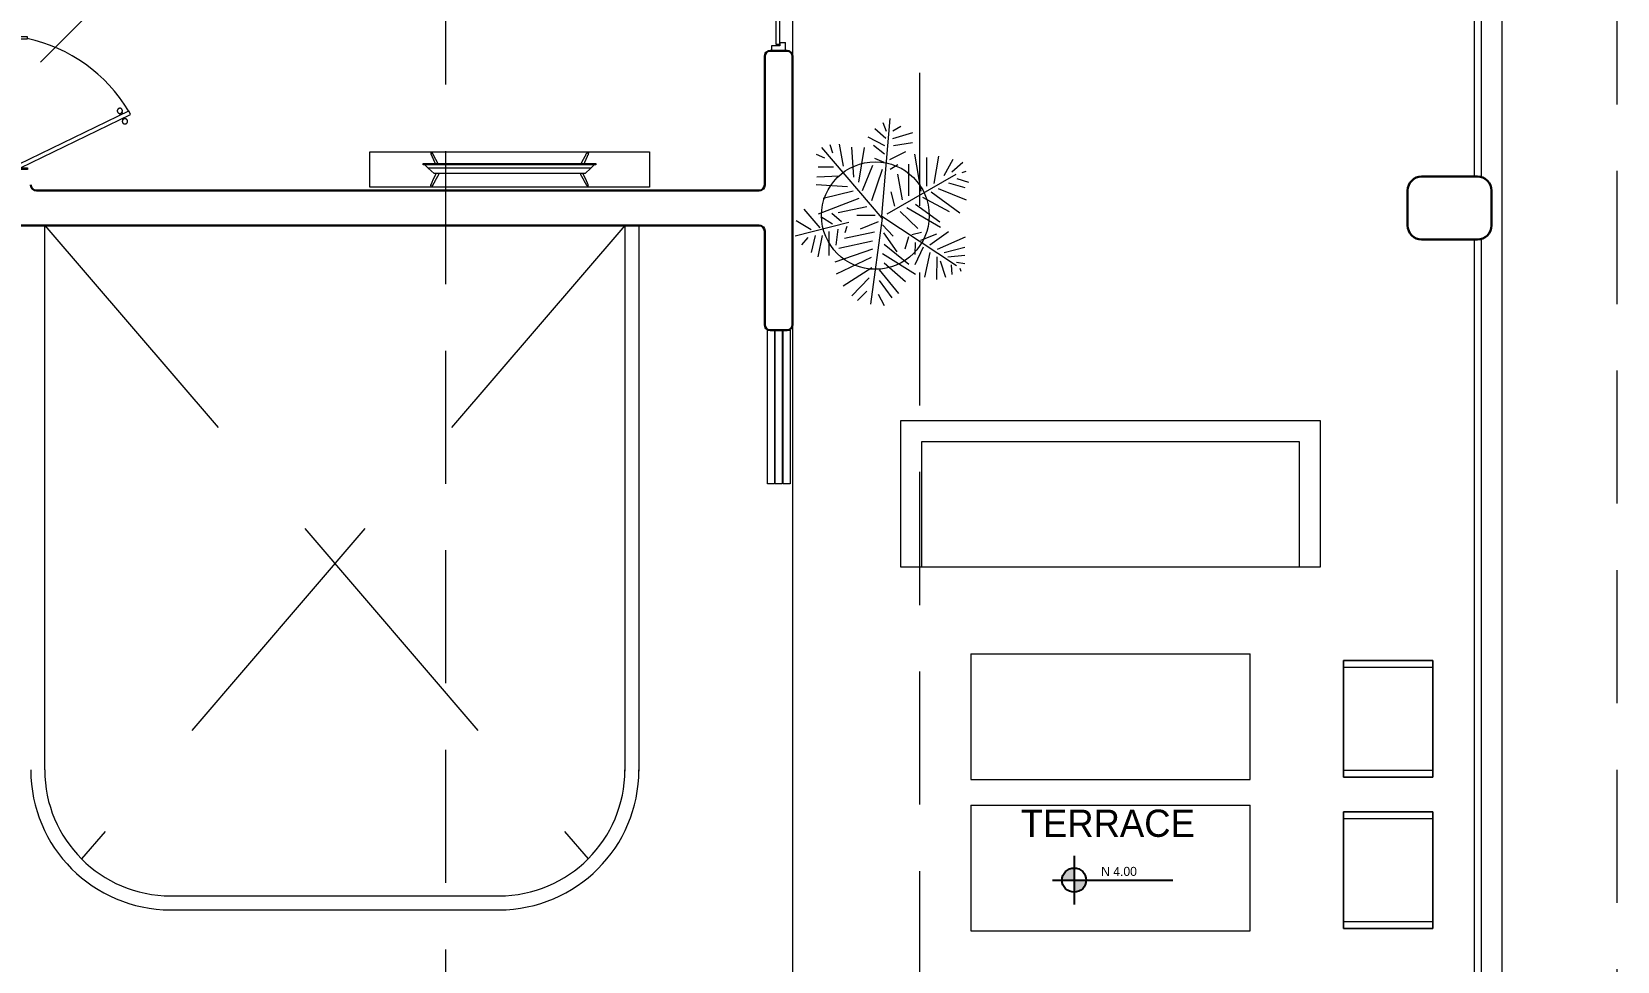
# Model space of a CAD drawing. Header units: metres. Extents: x -44 to 358, y -286 to 66.
# Drawn here: x 130.87 to 142.22, y -82.18 to -75.53 of the extents above; entities that cross this region are included whole.
import ezdxf

# ---------------------------------------------------------------- set-up
doc = ezdxf.new("R2010")
doc.units = ezdxf.units.M
doc.header["$LTSCALE"] = 0.3
doc.linetypes.add('DASHED2', pattern=[9.525, 6.35, -3.175])
doc.linetypes.add('HIDDEN2', pattern=[4.7625, 3.175, -1.5875])
for name, color, linetype, lineweight in [('01_Mobiliario', 19, 'Continuous', 0), ('A-DOOR', 7, 'Continuous', 5), ('A-WALL', 7, 'Continuous', 30), ('baños', 141, 'Continuous', 0), ('Columnas', 7, 'Continuous', 18), ('MOBILIARIOS', 252, 'Continuous', 0), ('muros bajitos', 252, 'Continuous', 5), ('piso', 251, 'Continuous', 18)]:
    doc.layers.add(name, color=color, linetype=linetype, lineweight=lineweight)
doc.layers.add('ARBOLES CTB', color=7, linetype='Continuous', lineweight=0, true_color=0x4f6a34, transparency=0.3)
doc.layers.add('Techos 1', color=7, linetype='HIDDEN2', lineweight=9, true_color=0x42391a)
doc.layers.add('TEXTOS', color=4, linetype='Continuous')
doc.styles.add('ESC100-2mm', font='arial.ttf', dxfattribs={"height": 0.15})

# ---------------------------------------------------------------- blocks, each defined once
blk = doc.blocks.new('A$C309F5F81')
at = {"linetype": 'ByBlock'}
for p, q in [((0.6035, 0.8169), (0.4993, 0.9058)), ((0.6136, 0.8664), (0.5641, 0.949)), ((0.5742, 0.6593), (0.6492, 0.9553)), ((0.6568, 0.8842), (0.6962, 0.9198)), ((0.5492, 0.4753), (0.1602, 0.8086)), ((0.2184, 0.7907), (0.1981, 0.8377)), ((0.2681, 0.7445), (0.2681, 0.8283)), ((0.3189, 0.7101), (0.3227, 0.8359)), ((0.3773, 0.6657), (0.3659, 0.8397)), ((0.4015, 0.6352), (0.4408, 0.8003)), ((0.4408, 0.6034), (0.5272, 0.8283)), ((0.5819, 0.7483), (0.5425, 0.8131)), ((0.6454, 0.8448), (0.7381, 0.8664)), ((0.6454, 0.8054), (0.7635, 0.8308)), ((0.2627, 0.6876), (0.1408, 0.7104)), ((0.192, 0.7471), (0.145, 0.7624)), ((0.4878, 0.5602), (0.5196, 0.7178)), ((0.5704, 0.6987), (0.5247, 0.7521)), ((0.6098, 0.7203), (0.6987, 0.7305)), ((0.6238, 0.7699), (0.7559, 0.7699)), ((0.6771, 0.5285), (0.7165, 0.714)), ((0.7203, 0.5285), (0.7915, 0.7368)), ((0.7673, 0.5361), (0.8588, 0.7292)), ((0.3227, 0.6314), (0.1575, 0.6428)), ((0.5349, 0.5132), (0.5349, 0.6149)), ((0.5958, 0.6695), (0.6314, 0.6809)), ((0.6263, 0.5171), (0.6619, 0.6822)), ((0.8232, 0.5323), (0.9249, 0.6898)), ((0.8779, 0.5475), (0.977, 0.6428)), ((0.1517, 0.4599), (0.1029, 0.5526)), ((0.3506, 0.6034), (0.1601, 0.5729)), ((0.3976, 0.5831), (0.2566, 0.5272)), ((0.4523, 0.5323), (0.2795, 0.4739)), ((0.5492, 0.4753), (1.024, 0.5399)), ((0.5704, 0.4967), (0.6098, 0.5958)), ((0.9528, 0.5602), (1.0036, 0.6111)), ((0.5388, 0.4769), (0, 0.4307)), ((0.0711, 0.4523), (0.0241, 0.47)), ((0.1105, 0.4561), (0.0572, 0.5158)), ((0.1971, 0.4622), (0.1499, 0.5234)), ((0.2425, 0.4641), (0.2211, 0.5158)), ((0.5258, 0.4487), (0.3074, 0.0673)), ((0.5388, 0.4769), (0.8105, 0.0661)), ((0.5869, 0.4739), (0.6492, 0.4141)), ((0.6301, 0.4688), (0.7356, 0.3951)), ((0.6924, 0.465), (0.8029, 0.3278)), ((0.7445, 0.4739), (0.8588, 0.2922)), ((0.7953, 0.465), (0.8982, 0.3468)), ((0.8347, 0.4929), (0.9643, 0.3862)), ((0.8931, 0.4929), (0.9884, 0.4218)), ((0.9681, 0.4967), (1.0316, 0.465)), ((0.0673, 0.4167), (0.0419, 0.3735)), ((0.1105, 0.4167), (0.0775, 0.3062)), ((0.1499, 0.4129), (0.1321, 0.3087)), ((0.2253, 0.434), (0.1817, 0.3455)), ((0.2794, 0.4319), (0.254, 0.3887)), ((0.4485, 0.3633), (0.3074, 0.39)), ((0.484, 0.4065), (0.4053, 0.4256)), ((0.5131, 0.377), (0.6071, 0.2792)), ((0.6517, 0.3295), (0.7203, 0.3511)), ((0.4015, 0.2604), (0.1969, 0.296)), ((0.4256, 0.3278), (0.2515, 0.3278)), ((0.4726, 0.2922), (0.5704, 0.1575)), ((0.4917, 0.3392), (0.5984, 0.1537)), ((0.6404, 0.3125), (0.6265, 0.2579)), ((0.6708, 0.263), (0.6352, 0.174)), ((0.6844, 0.2932), (0.7492, 0.2957)), ((0.7102, 0.249), (0.8067, 0.2947)), ((0.3583, 0.1893), (0.2084, 0.1626)), ((0.3735, 0.2287), (0.216, 0.2287)), ((0.4053, 0.2058), (0.5196, 0.0483)), ((0.4332, 0.2528), (0.512, 0.1067)), ((0.6962, 0.2134), (0.6238, 0.1093)), ((0.7381, 0.2134), (0.8741, 0.2414)), ((0.7635, 0.174), (0.888, 0.1766)), ((0.3151, 0.1347), (0.2236, 0.0838)), ((0.2947, 0.0915), (0.2401, 0.0318)), ((0.3545, 0.1105), (0.3811, 0.0203)), ((0.3862, 0.1664), (0.4485, 0.0127)), ((0.7203, 0.1702), (0.653, 0.0165)), ((0.7381, 0.1347), (0.7102, 0.0203)), ((0.7635, 0.1131), (0.7534, 0.0203)), ((0.7851, 0.1563), (0.8741, 0.127)), ((0.8067, 0.0953), (0.8601, 0.0915)), ((0.2986, 0.0356), (0.2909, 0.0127)), ((0.3303, 0.0635), (0.3506, 0)), ((0.7928, 0.0661), (0.7991, 0.0203)), ((0.8245, 0.0483), (0.8423, 0.0419))]:
    blk.add_line(p, q, dxfattribs=at)
blk = doc.blocks.new('A$C58f5b6b7')
at = {"layer": 'MOBILIARIOS'}
for points in [[(0, 0.253), (2, 0.253), (2, 0), (0, 0)], [(0.382, 0.16), (0.382, 0.169), (1.618, 0.169), (1.618, 0.16)]]:
    blk.add_lwpolyline(points, close=True, dxfattribs=at)
for points in [[(1.606, 0.16), (1.582, 0.137), (1, 0.137), (0.418, 0.137), (0.394, 0.16)], [(1.582, 0.137), (1.54, 0.097), (0.46, 0.097), (0.418, 0.137)]]:
    blk.add_lwpolyline(points, dxfattribs=at)
for points, degree in [([(0.451, 0.238, -0.005), (0.447, 0.246, -0.005), (0.442, 0.246, -0.005), (0.432, 0.246, -0.005), (0.437, 0.237, -0.005)], 3), ([(0.437, 0.237, -0.005), (0.453, 0.203, -0.005), (0.468, 0.169, -0.005)], 2), ([(0.488, 0.169, -0.005), (0.47, 0.204, -0.005), (0.451, 0.238, -0.005)], 2), ([(1.512, 0.169, -0.005), (1.53, 0.204, -0.005), (1.549, 0.238, -0.005)], 2), ([(1.563, 0.237, -0.005), (1.547, 0.203, -0.005), (1.532, 0.169, -0.005)], 2), ([(1.549, 0.238, -0.005), (1.553, 0.246, -0.005), (1.558, 0.246, -0.005), (1.568, 0.246, -0.005), (1.563, 0.237, -0.005)], 3), ([(0.437, 0.017, -0.005), (0.455, 0.057, -0.005), (0.474, 0.097, -0.005)], 2), ([(0.495, 0.097, -0.005), (0.473, 0.057, -0.005), (0.451, 0.016, -0.005)], 2), ([(1.505, 0.097), (1.527, 0.057), (1.549, 0.016)], 2), ([(1.563, 0.017), (1.545, 0.057), (1.526, 0.097)], 2)]:
    blk.add_open_spline(points, degree=degree, dxfattribs=at)
for points in [[(0.451, 0.016, -0.005), (0.447, 0.008, -0.005), (0.442, 0.008, -0.005), (0.432, 0.008, -0.005), (0.437, 0.017, -0.005)], [(1.549, 0.016), (1.553, 0.008), (1.558, 0.008), (1.568, 0.008), (1.563, 0.017)]]:
    blk.add_open_spline(points, degree=3, knots=[-0.08544201, -0.08544201, -0.08544201, -0.08544201, -0.04272101, 0, 0, 0, 0], dxfattribs=at)
blk = doc.blocks.new('A$C2f9b60d5')
at = {"layer": 'A-DOOR'}
for p, q in [((0, 0.101), (0.06, 0.101)), ((0, 0.101), (0, 0.001)), ((0.035, 0.001), (0, 0.001)), ((0.035, 0.061), (0.035, 0.001)), ((0.06, 0.061), (0.035, 0.061)), ((0.06, 0.061), (0.06, 0.101)), ((3.6, 0.1), (3.54, 0.1)), ((3.54, 0.06), (3.54, 0.1)), ((3.54, 0.06), (3.565, 0.06)), ((3.565, 0.06), (3.565, 0)), ((3.565, 0), (3.6, 0)), ((3.6, 0.1), (3.6, 0))]:
    blk.add_line(p, q, dxfattribs=at)
for points in [[(0.631, 0.734), (1.025, 0.06), (1.051, 0.076), (0.658, 0.749)], [(2.966, 0.734), (2.572, 0.06), (2.546, 0.075), (2.94, 0.749)], [(0.045, 0.061), (1.025, 0.06), (1.025, 0.03), (0.045, 0.03)], [(3.552, 0.06), (2.572, 0.06), (2.572, 0.03), (3.552, 0.03)]]:
    blk.add_lwpolyline(points, close=True, dxfattribs=at)
at = {"layer": 'A-DOOR', "linetype": 'HIDDEN2'}
for centre, start, end in [((0.96, -0.049), 10.7613, 110.7488), ((2.637, -0.049), 69.2325, 169.2199)]:
    blk.add_arc(centre, 0.854, start, end, dxfattribs=at)
blk = doc.blocks.new('puerta 1.00')
at = {"layer": 'A-DOOR'}
for p, q in [((-0.15, -0.012), (-0.937, -0.395)), ((-0.138, -0.038), (-0.925, -0.42)), ((-0.138, -0.038), (-0.15, -0.012)), ((-0.937, -0.395), (-0.925, -0.42)), ((-0.895, -0.374), (-0.9, -0.364)), ((-0.878, -0.366), (-0.883, -0.356)), ((-0.882, -0.4), (-0.877, -0.41)), ((-0.865, -0.392), (-0.86, -0.402))]:
    blk.add_line(p, q, dxfattribs=at)
for points in [[(-0.05, 0), (-0.05, -0.025), (-0.125, -0.025), (-0.125, -0.012), (-0.2, -0.012), (-0.2, 0), (-0.05, 0)], [(-0.05, -0.95), (-0.05, -0.925), (-0.125, -0.925), (-0.125, -0.937), (-0.2, -0.937), (-0.2, -0.95), (-0.05, -0.95)]]:
    blk.add_lwpolyline(points, dxfattribs=at)
blk.add_arc((0.037, 0.16), 1.123, 211.1336, 257.8343, dxfattribs=at)
for points in [[(-0.898, -0.364), (-0.903, -0.364), (-0.912, -0.359), (-0.917, -0.35), (-0.917, -0.34), (-0.912, -0.332), (-0.903, -0.327), (-0.893, -0.327), (-0.884, -0.332), (-0.879, -0.34), (-0.879, -0.35), (-0.884, -0.359), (-0.893, -0.364), (-0.898, -0.364)], [(-0.862, -0.439), (-0.867, -0.439), (-0.875, -0.434), (-0.88, -0.426), (-0.88, -0.416), (-0.875, -0.407), (-0.867, -0.402), (-0.857, -0.402), (-0.848, -0.407), (-0.843, -0.416), (-0.843, -0.426), (-0.848, -0.434), (-0.857, -0.439), (-0.862, -0.439)]]:
    blk.add_open_spline(points, degree=2, dxfattribs=at)
blk = doc.blocks.new('A$C6528a993')
at = {"layer": 'TEXTOS', "transparency": 33554534}
h = blk.add_hatch(color=256, dxfattribs=at)
h.dxf.hatch_style = 1
h.paths.add_polyline_path([(31.964, 10.25, 0.414214), (31.878, 10.163), (31.964, 10.163)])
h.paths.add_polyline_path([(32.051, 10.163), (31.964, 10.163), (31.964, 10.077, 0.414214)])
at = {"layer": '01_Mobiliario'}
for p, q in [((31.224, 10.7), (33.224, 10.7)), ((31.224, 10.7), (31.224, 9.8)), ((31.224, 9.8), (33.224, 9.8))]:
    blk.add_line(p, q, dxfattribs=at)
at = {"layer": 'A-DOOR'}
for points in [[(29.77, 14.1), (29.82, 14.1), (29.82, 13), (29.77, 13)], [(29.825, 14.1), (29.875, 14.1), (29.875, 13), (29.825, 13)], [(29.883, 14.1), (29.933, 14.1), (29.933, 13), (29.883, 13)]]:
    blk.add_lwpolyline(points, close=True, dxfattribs=at)
at = {"layer": 'A-WALL'}
for p, q in [((29.75, 16.06), (29.75, 15.14)), ((29.79, 16.1), (29.91, 16.1)), ((29.95, 16.06), (29.95, 14.14)), ((24.54, 15.1), (29.71, 15.1)), ((23.64, 14.85), (29.71, 14.85)), ((29.75, 14.81), (29.75, 14.14)), ((29.79, 14.1), (29.91, 14.1))]:
    blk.add_line(p, q, dxfattribs=at)
blk.add_lwpolyline([(34.85, 15.2), (34.45, 15.2, 0.414214), (34.35, 15.1), (34.35, 14.85, 0.414214), (34.45, 14.75), (34.85, 14.75, 0.414214), (34.95, 14.85), (34.95, 15.1, 0.414214)], format="xyb", close=True, dxfattribs=at)
for centre, start, end in [((29.79, 16.06), 90, 180), ((29.91, 16.06), 360, 90), ((24.54, 15.14), 180, 270), ((29.71, 15.14), 270, 360), ((29.71, 14.81), 0, 90), ((29.79, 14.14), 180, 270), ((29.91, 14.14), 270, 360)]:
    blk.add_arc(centre, 0.04, start, end, dxfattribs=at)
at = {"layer": 'MOBILIARIOS'}
for p, q in [((30.724, 12.403), (30.724, 13.453)), ((30.724, 13.453), (33.724, 13.453)), ((33.724, 13.453), (33.724, 12.403)), ((30.874, 12.403), (30.874, 13.303)), ((30.874, 13.303), (33.574, 13.303)), ((33.574, 13.303), (33.574, 12.403)), ((33.724, 12.403), (30.724, 12.403)), ((31.224, 11.784), (33.224, 11.784)), ((31.224, 11.784), (31.224, 10.884)), ((33.224, 10.884), (33.224, 11.784)), ((33.89, 11.736), (33.89, 10.906)), ((34.53, 11.736), (33.89, 11.736)), ((33.89, 11.736), (33.89, 10.906)), ((34.53, 11.686), (33.89, 11.686)), ((34.53, 10.901), (34.53, 11.731)), ((34.53, 10.9), (34.53, 11.73)), ((33.89, 10.951), (34.53, 10.95)), ((33.89, 10.9), (34.53, 10.9)), ((31.224, 10.884), (33.224, 10.884)), ((33.224, 9.8), (33.224, 10.7)), ((34.53, 10.651), (33.89, 10.651)), ((33.89, 10.651), (33.89, 9.821)), ((34.53, 10.601), (33.89, 10.601)), ((34.53, 9.816), (34.53, 10.646)), ((33.89, 9.867), (34.53, 9.866)), ((33.89, 9.816), (34.53, 9.816))]:
    blk.add_line(p, q, dxfattribs=at)
for points in [[(33.89, 11.736), (34.53, 11.736), (34.53, 10.9), (33.89, 10.9)], [(33.89, 10.651), (34.53, 10.651), (34.53, 9.816), (33.89, 9.816)]]:
    blk.add_lwpolyline(points, close=True, dxfattribs=at)
at = {"layer": 'muros bajitos'}
for p, q in [((34.827, 20.45), (34.827, 15.2)), ((34.877, 20.454), (34.877, 15.196)), ((24.6, 10.952), (24.6, 14.85)), ((28.75, 14.85), (28.75, 10.942)), ((28.85, 14.85), (28.85, 10.942)), ((34.827, 14.75), (34.827, 1.35)), ((34.877, 14.754), (34.877, 1.346)), ((25.5, 10.05), (27.85, 10.05)), ((25.5, 9.95), (27.85, 9.95))]:
    blk.add_line(p, q, dxfattribs=at)
for centre, radius, start, end in [((25.501, 10.952), 1.002, 179.9814, 269.8914), ((25.501, 10.952), 0.902, 179.9814, 269.8914), ((27.848, 10.952), 0.902, 270.1086, 0.0186), ((27.848, 10.952), 1.002, 270.1086, 0.0186)]:
    blk.add_arc(centre, radius, start, end, dxfattribs=at)
at = {"layer": 'piso'}
for p, q in [((35.025, 20.937), (35.025, 0.863)), ((29.95, 19.74), (29.95, 16.06)), ((29.95, 14.14), (29.95, 7.66))]:
    blk.add_line(p, q, dxfattribs=at)
at = {"layer": 'piso', "color": 9, "linetype": 'DASHED2', "true_color": 0xc7c8ca}
for p, q in [((24.6, 14.85), (28.486, 10.315)), ((28.75, 14.85), (24.863, 10.315))]:
    blk.add_line(p, q, dxfattribs=at)
at = {"layer": 'piso'}
blk.add_circle((30.542, 14.921), 0.385, dxfattribs=at)
at = {"layer": 'Techos 1'}
for p, q in [((35.85, 0), (35.85, 21.8)), ((22.547, 14), (26.45, 17.9))]:
    blk.add_line(p, q, dxfattribs=at)
blk.add_lwpolyline([(30.861, 16.811), (27.466, 16.811), (27.466, 4.989), (30.861, 4.989)], close=True, dxfattribs=at)
at = {"layer": 'TEXTOS'}
for p, q in [((31.964, 10.337), (31.964, 9.989)), ((31.81, 10.163), (32.671, 10.163))]:
    blk.add_line(p, q, dxfattribs=at)
blk.add_circle((31.964, 10.163), 0.0865, dxfattribs=at)
at = {"color": 1, "rotation": 270}
blk.add_blockref('A$C2f9b60d5', (29.799, 19.7), dxfattribs=at)
at = {"layer": 'A-DOOR', "rotation": 180}
blk.add_blockref('puerta 1.00', (24.275, 15.25), dxfattribs=at)
at = {"layer": 'ARBOLES CTB', "xscale": -1.298522266356366, "yscale": 1.298522266356366, "zscale": 1.298522266356366, "rotation": 90}
blk.add_blockref('A$C309F5F81', (31.208, 15.616), dxfattribs=at)
at = {"layer": 'MOBILIARIOS'}
blk.add_blockref('A$C58f5b6b7', (26.925, 15.124, 0.005), dxfattribs=at)
at = {"layer": 'baños', "linetype": 'Continuous', "flags": 8}
for tag, p in [('MATERIAL', (17.485, 20.481, 0)), ('PRODUCT', (17.485, 20.481, 0)), ('TRADENAME', (17.485, 20.481, 0)), ('MODELNUMBER', (17.485, 20.481, 0)), ('MATERIAL', (18.66, 20.481, 0)), ('PRODUCT', (18.66, 20.481, 0)), ('TRADENAME', (18.66, 20.481, 0)), ('MODELNUMBER', (18.66, 20.481, 0))]:
    blk.add_attdef(tag, p, '', height=0.0000254, rotation=180.0001, dxfattribs=at)
at = {"layer": 'TEXTOS', "insert": (30.506, 10.47), "char_height": 0.195, "width": 3.40488, "attachment_point": 7}
blk.add_mtext('\\pi1.07565;{\\fChampagne & Limousines|b0|i0|c0|p34;TERRACE }', dxfattribs=at)
at = {"layer": 'TEXTOS', "insert": (32.157, 10.258), "char_height": 0.065, "attachment_point": 1, "style": 'ESC100-2mm'}
blk.add_mtext_dynamic_manual_height_columns('{\\Ftxt|c0;N 4.00}', width=2.21694, gutter_width=0.5, heights=[0], dxfattribs=at)

msp = doc.modelspace()

# ---------------------------------------------------------------- block references
at = {"layer": 'Columnas', "ltscale": 0.2}
msp.add_blockref('A$C6528a993', (106.3680161, -91.7655702), dxfattribs=at)

doc.saveas('drawing.dxf')
